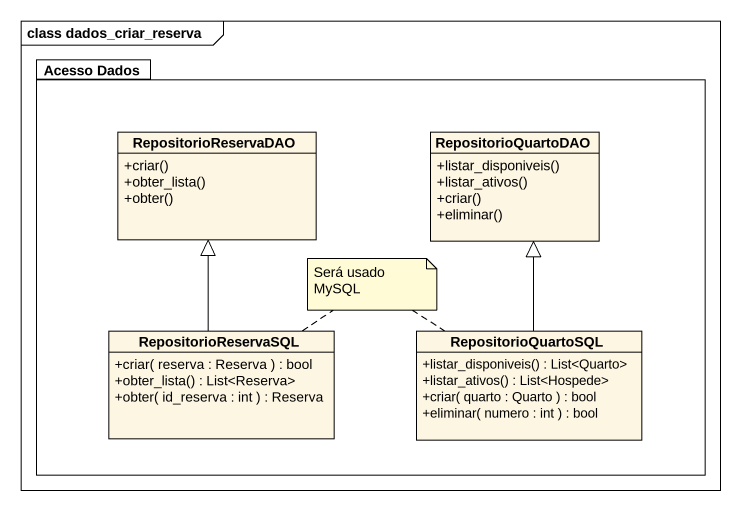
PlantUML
@startuml
mainframe class dados_criar_reserva
hide circle
hide empty members
skinparam classAttributeIconSize 0
package "Acesso Dados" as Acesso_Dados {
  class RepositorioReservaDAO {
    +criar()
    +obter_lista()
    +obter()
  }
  class RepositorioQuartoDAO {
    +listar_disponiveis()
    +listar_ativos()
    +criar()
    +eliminar()
  }
  class RepositorioReservaSQL {
    +criar( reserva : Reserva ) : bool
    +obter_lista() : List<Reserva>
    +obter( id_reserva : int ) : Reserva
  }
  class RepositorioQuartoSQL {
    +listar_disponiveis() : List<Quarto>
    +listar_ativos() : List<Hospede>
    +criar( quarto : Quarto ) : bool
    +eliminar( numero : int ) : bool
  }
}
RepositorioReservaSQL -up-|> RepositorioReservaDAO
RepositorioQuartoSQL -up-|> RepositorioQuartoDAO
note as N1
  Será usado MySQL
end note
N1 .. RepositorioReservaSQL
N1 .. RepositorioQuartoSQL
@enduml
